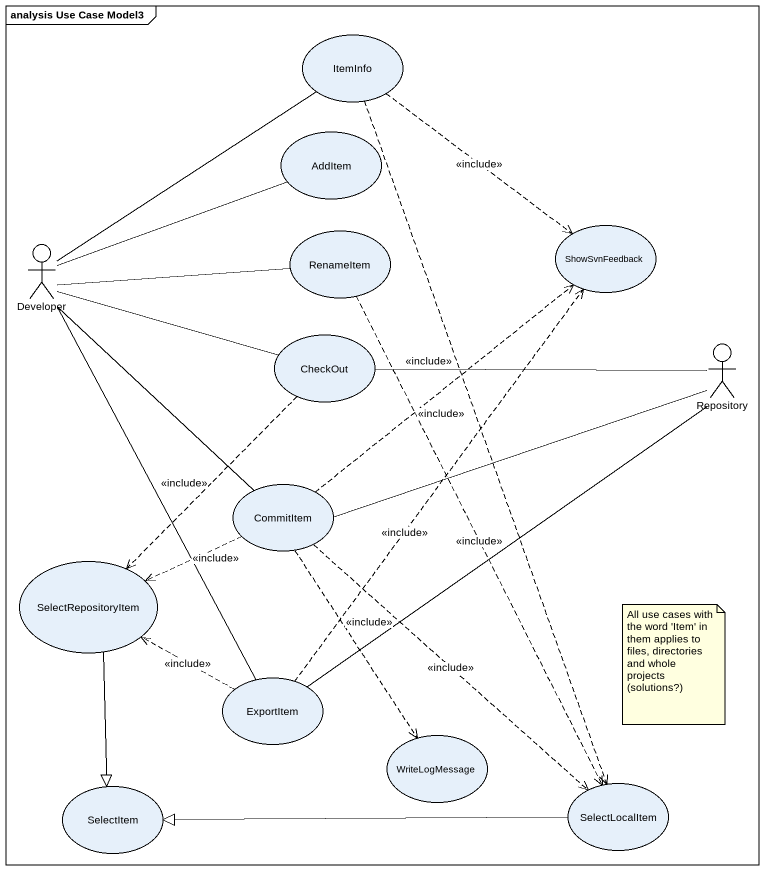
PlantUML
@startuml
mainframe analysis Use Case Model3
usecase ItemInfo
usecase AddItem
actor Developer
usecase RenameItem
usecase ShowSvnFeedback
usecase CheckOut
actor Repository
usecase CommitItem
usecase SelectRepositoryItem
usecase ExportItem
usecase WriteLogMessage
usecase SelectItem
usecase SelectLocalItem
ItemInfo ..> ShowSvnFeedback : <<include>>
ItemInfo ..> SelectLocalItem : <<include>>
Developer -up- ItemInfo
Developer -right- AddItem
Developer -right- RenameItem
Developer -- CommitItem
Developer -- ExportItem
RenameItem ..> SelectLocalItem : <<include>>
CheckOut -left- Developer
CheckOut -right- Repository
CheckOut ..> SelectRepositoryItem : <<include>>
CommitItem .up.> ShowSvnFeedback : <<include>>
CommitItem -right- Repository
CommitItem .left.> SelectRepositoryItem : <<include>>
CommitItem ..> WriteLogMessage : <<include>>
CommitItem ..> SelectLocalItem : <<include>>
SelectRepositoryItem --|> SelectItem
ExportItem .up.> ShowSvnFeedback : <<include>>
ExportItem -up- Repository
ExportItem .left.> SelectRepositoryItem : <<include>>
SelectLocalItem -left-|> SelectItem
note as N1
  All use cases with the word 'Item' in them applies to files, directories and whole projects (solutions?)
end note
@enduml
